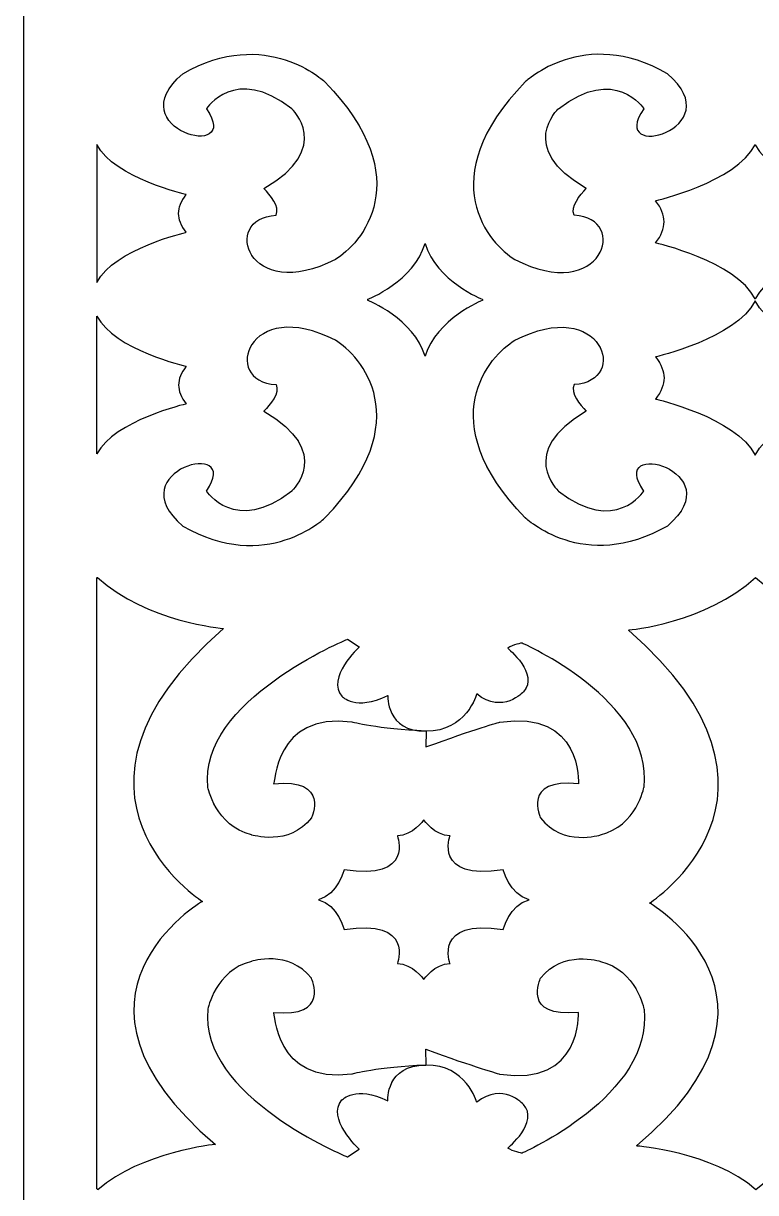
# Model space of a CAD drawing. Header units: centimetres. Extents: x 1.9 to 15.8, y -9.5 to 9.5.
# Drawn here: x 1.85 to 5.05, y 1.21 to 6.31 of the extents above; entities that cross this region are included whole.
import ezdxf

# ---------------------------------------------------------------- set-up
doc = ezdxf.new("R2010")
doc.units = ezdxf.units.CM
doc.header["$MEASUREMENT"] = 0
doc.layers.add('layer 1', color=7, linetype='Continuous')

msp = doc.modelspace()

# ---------------------------------------------------------------- linework, layer by layer
at = {"layer": 'layer 1', "color": 7}
for points, knots in [([(1.85394, -9.50001), (1.85394, -9.50001), (1.85394, 9.5), (1.85394, 9.5), (1.85394, 9.5), (1.85394, 9.5), (8.24616, 9.5), (8.24616, 9.5), (8.24616, 9.5), (8.24616, 9.5), (8.24616, -9.50001), (8.24616, -9.50001), (8.24616, -9.50001), (8.24616, -9.50001), (1.85394, -9.50001), (1.85394, -9.50001)], [0, 0, 0, 0, 0.2, 0.2, 0.2, 0.2, 0.4, 0.4, 0.4, 0.4, 0.6, 0.6, 0.6, 0.6, 1, 1, 1, 1]), ([(2.9567, 5.47265), (2.71248, 5.45955), (2.83414, 5.08233), (3.21624, 5.2796), (3.21624, 5.2796), (3.32355, 5.34464), (3.58415, 5.6286), (3.1701, 6.05434), (3.1701, 6.05434), (3.1701, 6.05434), (2.91421, 6.30024), (2.54976, 6.09015), (2.54976, 6.09015), (2.26458, 5.84871), (2.81595, 5.7015), (2.65315, 5.93736), (2.65315, 5.93736), (2.65315, 5.93736), (2.77722, 6.13074), (3.02535, 5.93736), (3.02535, 5.93736), (3.02535, 5.93736), (3.21145, 5.76786), (2.90387, 5.58881), (2.90387, 5.58881), (2.93047, 5.5603), (2.97543, 5.51088), (2.9567, 5.47265)], [0, 0, 0, 0, 0.125, 0.125, 0.125, 0.125, 0.25, 0.25, 0.25, 0.25, 0.375, 0.375, 0.375, 0.375, 0.5, 0.5, 0.5, 0.5, 0.625, 0.625, 0.625, 0.625, 0.75, 0.75, 0.75, 0.75, 1, 1, 1, 1]), ([(4.25811, 5.47265), (4.50234, 5.45955), (4.38067, 5.08233), (3.99858, 5.2796), (3.99858, 5.2796), (3.89127, 5.34464), (3.63066, 5.6286), (4.04472, 6.05434), (4.04472, 6.05434), (4.04472, 6.05434), (4.3006, 6.30024), (4.66505, 6.09015), (4.66505, 6.09015), (4.95023, 5.84871), (4.39887, 5.7015), (4.56166, 5.93736), (4.56166, 5.93736), (4.56166, 5.93736), (4.4376, 6.13074), (4.18946, 5.93736), (4.18946, 5.93736), (4.18946, 5.93736), (4.00336, 5.76786), (4.31094, 5.58881), (4.31094, 5.58881), (4.28434, 5.5603), (4.23938, 5.51088), (4.25811, 5.47265)], [0, 0, 0, 0, 0.125, 0.125, 0.125, 0.125, 0.25, 0.25, 0.25, 0.25, 0.375, 0.375, 0.375, 0.375, 0.5, 0.5, 0.5, 0.5, 0.625, 0.625, 0.625, 0.625, 0.75, 0.75, 0.75, 0.75, 1, 1, 1, 1]), ([(2.17502, 5.78112), (2.17508, 5.78101), (2.17514, 5.7809), (2.1752, 5.7808), (2.1752, 5.7808), (2.25065, 5.63447), (2.5647, 5.56259), (2.5647, 5.56259), (2.5647, 5.56259), (2.54117, 5.53416), (2.53235, 5.50574), (2.53117, 5.48032), (2.53117, 5.48032), (2.53235, 5.4549), (2.54117, 5.42648), (2.5647, 5.39805), (2.5647, 5.39805), (2.5647, 5.39805), (2.25052, 5.32614), (2.17515, 5.17975), (2.17515, 5.17975), (2.17511, 5.17968), (2.17506, 5.1796), (2.17502, 5.17953), (2.17502, 5.17953), (2.17502, 5.17953), (2.17502, 5.78112), (2.17502, 5.78112)], [0, 0, 0, 0, 0.125, 0.125, 0.125, 0.125, 0.25, 0.25, 0.25, 0.25, 0.375, 0.375, 0.375, 0.375, 0.5, 0.5, 0.5, 0.5, 0.625, 0.625, 0.625, 0.625, 0.75, 0.75, 0.75, 0.75, 1, 1, 1, 1]), ([(5.04853, 5.10782), (5.13253, 5.27158), (5.484, 5.35202), (5.484, 5.35202), (5.484, 5.35202), (5.4577, 5.38379), (5.44785, 5.41555), (5.44653, 5.44396), (5.44653, 5.44396), (5.44785, 5.47237), (5.4577, 5.50413), (5.484, 5.53589), (5.484, 5.53589), (5.484, 5.53589), (5.13253, 5.61634), (5.04853, 5.7801), (5.04853, 5.7801), (4.96453, 5.61634), (4.61306, 5.53589), (4.61306, 5.53589), (4.61306, 5.53589), (4.63936, 5.50413), (4.64921, 5.47237), (4.65053, 5.44396), (4.65053, 5.44396), (4.64921, 5.41555), (4.63936, 5.38379), (4.61306, 5.35202), (4.61306, 5.35202), (4.61306, 5.35202), (4.96453, 5.27158), (5.04853, 5.10782)], [0, 0, 0, 0, 0.1111111, 0.1111111, 0.1111111, 0.1111111, 0.2222222, 0.2222222, 0.2222222, 0.2222222, 0.3333333, 0.3333333, 0.3333333, 0.3333333, 0.4444444, 0.4444444, 0.4444444, 0.4444444, 0.5555556, 0.5555556, 0.5555556, 0.5555556, 0.6666667, 0.6666667, 0.6666667, 0.6666667, 0.7777778, 0.7777778, 0.7777778, 0.7777778, 1, 1, 1, 1]), ([(3.85745, 5.10314), (3.85753, 5.10331), (3.85761, 5.10348), (3.85768, 5.10364), (3.85768, 5.10364), (3.85791, 5.10413), (3.85814, 5.10461), (3.85837, 5.10509), (3.85837, 5.10509), (3.85837, 5.10509), (3.65581, 5.18554), (3.60741, 5.3493), (3.60741, 5.3493), (3.559, 5.18554), (3.35645, 5.10509), (3.35645, 5.10509), (3.35645, 5.10509), (3.35668, 5.10461), (3.35691, 5.10412), (3.35714, 5.10363), (3.35714, 5.10363), (3.35721, 5.10346), (3.35729, 5.1033), (3.35736, 5.10314), (3.35736, 5.10314), (3.35729, 5.10297), (3.35721, 5.10281), (3.35714, 5.10265), (3.35714, 5.10265), (3.3569, 5.10216), (3.35668, 5.10167), (3.35645, 5.10119), (3.35645, 5.10119), (3.35645, 5.10119), (3.559, 5.02074), (3.60741, 4.85697), (3.60741, 4.85697), (3.65581, 5.02074), (3.85837, 5.10118), (3.85837, 5.10118), (3.85837, 5.10118), (3.85814, 5.10167), (3.85791, 5.10215), (3.85768, 5.10263), (3.85768, 5.10263), (3.85761, 5.1028), (3.85753, 5.10297), (3.85745, 5.10314)], [0, 0, 0, 0, 0.0769231, 0.0769231, 0.0769231, 0.0769231, 0.1538462, 0.1538462, 0.1538462, 0.1538462, 0.2307692, 0.2307692, 0.2307692, 0.2307692, 0.3076923, 0.3076923, 0.3076923, 0.3076923, 0.3846154, 0.3846154, 0.3846154, 0.3846154, 0.4615385, 0.4615385, 0.4615385, 0.4615385, 0.5384615, 0.5384615, 0.5384615, 0.5384615, 0.6153846, 0.6153846, 0.6153846, 0.6153846, 0.6923077, 0.6923077, 0.6923077, 0.6923077, 0.7692308, 0.7692308, 0.7692308, 0.7692308, 0.8461538, 0.8461538, 0.8461538, 0.8461538, 1, 1, 1, 1]), ([(2.9567, 4.73363), (2.71248, 4.74673), (2.83414, 5.12394), (3.21624, 4.92668), (3.21624, 4.92668), (3.32355, 4.86164), (3.58415, 4.57768), (3.1701, 4.15194), (3.1701, 4.15194), (3.1701, 4.15194), (2.91421, 3.90603), (2.54976, 4.11612), (2.54976, 4.11612), (2.26458, 4.35757), (2.81595, 4.50478), (2.65315, 4.26892), (2.65315, 4.26892), (2.65315, 4.26892), (2.77722, 4.07554), (3.02535, 4.26892), (3.02535, 4.26892), (3.02535, 4.26892), (3.21145, 4.43842), (2.90387, 4.61747), (2.90387, 4.61747), (2.93047, 4.64598), (2.97543, 4.6954), (2.9567, 4.73363)], [0, 0, 0, 0, 0.125, 0.125, 0.125, 0.125, 0.25, 0.25, 0.25, 0.25, 0.375, 0.375, 0.375, 0.375, 0.5, 0.5, 0.5, 0.5, 0.625, 0.625, 0.625, 0.625, 0.75, 0.75, 0.75, 0.75, 1, 1, 1, 1]), ([(4.25811, 4.73363), (4.50234, 4.74673), (4.38067, 5.12394), (3.99858, 4.92668), (3.99858, 4.92668), (3.89127, 4.86164), (3.63066, 4.57768), (4.04472, 4.15194), (4.04472, 4.15194), (4.04472, 4.15194), (4.3006, 3.90603), (4.66505, 4.11612), (4.66505, 4.11612), (4.95023, 4.35757), (4.39887, 4.50478), (4.56166, 4.26892), (4.56166, 4.26892), (4.56166, 4.26892), (4.4376, 4.07554), (4.18946, 4.26892), (4.18946, 4.26892), (4.18946, 4.26892), (4.00336, 4.43842), (4.31094, 4.61747), (4.31094, 4.61747), (4.28434, 4.64598), (4.23938, 4.6954), (4.25811, 4.73363)], [0, 0, 0, 0, 0.125, 0.125, 0.125, 0.125, 0.25, 0.25, 0.25, 0.25, 0.375, 0.375, 0.375, 0.375, 0.5, 0.5, 0.5, 0.5, 0.625, 0.625, 0.625, 0.625, 0.75, 0.75, 0.75, 0.75, 1, 1, 1, 1]), ([(5.04853, 5.09846), (5.13253, 4.9347), (5.484, 4.85425), (5.484, 4.85425), (5.484, 4.85425), (5.4577, 4.82249), (5.44785, 4.79073), (5.44653, 4.76232), (5.44653, 4.76232), (5.44785, 4.73391), (5.4577, 4.70215), (5.484, 4.67039), (5.484, 4.67039), (5.484, 4.67039), (5.13253, 4.58994), (5.04853, 4.42618), (5.04853, 4.42618), (4.96453, 4.58994), (4.61306, 4.67039), (4.61306, 4.67039), (4.61306, 4.67039), (4.63936, 4.70215), (4.64921, 4.73391), (4.65053, 4.76232), (4.65053, 4.76232), (4.64921, 4.79073), (4.63936, 4.82249), (4.61306, 4.85425), (4.61306, 4.85425), (4.61306, 4.85425), (4.96453, 4.9347), (5.04853, 5.09846)], [0, 0, 0, 0, 0.1111111, 0.1111111, 0.1111111, 0.1111111, 0.2222222, 0.2222222, 0.2222222, 0.2222222, 0.3333333, 0.3333333, 0.3333333, 0.3333333, 0.4444444, 0.4444444, 0.4444444, 0.4444444, 0.5555556, 0.5555556, 0.5555556, 0.5555556, 0.6666667, 0.6666667, 0.6666667, 0.6666667, 0.7777778, 0.7777778, 0.7777778, 0.7777778, 1, 1, 1, 1]), ([(2.17502, 4.43058), (2.17508, 4.43068), (2.17514, 4.43079), (2.1752, 4.4309), (2.1752, 4.4309), (2.25065, 4.57722), (2.5647, 4.6491), (2.5647, 4.6491), (2.5647, 4.6491), (2.54117, 4.67753), (2.53235, 4.70595), (2.53117, 4.73137), (2.53117, 4.73137), (2.53235, 4.75679), (2.54117, 4.78521), (2.5647, 4.81364), (2.5647, 4.81364), (2.5647, 4.81364), (2.25052, 4.88555), (2.17515, 5.03194), (2.17515, 5.03194), (2.17511, 5.03201), (2.17506, 5.03209), (2.17502, 5.03216), (2.17502, 5.03216), (2.17502, 5.03216), (2.17502, 4.43058), (2.17502, 4.43058)], [0, 0, 0, 0, 0.125, 0.125, 0.125, 0.125, 0.25, 0.25, 0.25, 0.25, 0.375, 0.375, 0.375, 0.375, 0.5, 0.5, 0.5, 0.5, 0.625, 0.625, 0.625, 0.625, 0.75, 0.75, 0.75, 0.75, 1, 1, 1, 1]), ([(2.17917, 1.21957), (2.36929, 1.38485), (2.69232, 1.4174), (2.69232, 1.4174), (2.69232, 1.4174), (1.92623, 2.06301), (2.6353, 2.47767), (2.6353, 2.47767), (2.6353, 2.47767), (2.6353, 2.47767), (1.9022, 2.94645), (2.72694, 3.66916), (2.72694, 3.66916), (2.72694, 3.66916), (2.39259, 3.69633), (2.17743, 3.89202), (2.17743, 3.89202), (2.17663, 3.89128), (2.17582, 3.89056), (2.17502, 3.88983), (2.17502, 3.88983), (2.17502, 3.88983), (2.17502, 1.22309), (2.17502, 1.22309), (2.17502, 1.22309), (2.1764, 1.22191), (2.1778, 1.22076), (2.17917, 1.21957)], [0, 0, 0, 0, 0.125, 0.125, 0.125, 0.125, 0.25, 0.25, 0.25, 0.25, 0.375, 0.375, 0.375, 0.375, 0.5, 0.5, 0.5, 0.5, 0.625, 0.625, 0.625, 0.625, 0.75, 0.75, 0.75, 0.75, 1, 1, 1, 1]), ([(5.05157, 1.21957), (5.2417, 1.38485), (5.56472, 1.4174), (5.56472, 1.4174), (5.56472, 1.4174), (4.79863, 2.06301), (5.50771, 2.47767), (5.50771, 2.47767), (5.50771, 2.47767), (5.50771, 2.47767), (4.7746, 2.94645), (5.59935, 3.66916), (5.59935, 3.66916), (5.59935, 3.66916), (5.26499, 3.69633), (5.04983, 3.89202), (5.04983, 3.89202), (4.83491, 3.69193), (4.49551, 3.66235), (4.49551, 3.66235), (4.49551, 3.66235), (5.32025, 2.93965), (4.58715, 2.47086), (4.58715, 2.47086), (4.58715, 2.47086), (4.58715, 2.47086), (5.29622, 2.05621), (4.53013, 1.41059), (4.53013, 1.41059), (4.53013, 1.41059), (4.86145, 1.38485), (5.05157, 1.21957)], [0, 0, 0, 0, 0.1111111, 0.1111111, 0.1111111, 0.1111111, 0.2222222, 0.2222222, 0.2222222, 0.2222222, 0.3333333, 0.3333333, 0.3333333, 0.3333333, 0.4444444, 0.4444444, 0.4444444, 0.4444444, 0.5555556, 0.5555556, 0.5555556, 0.5555556, 0.6666667, 0.6666667, 0.6666667, 0.6666667, 0.7777778, 0.7777778, 0.7777778, 0.7777778, 1, 1, 1, 1]), ([(3.61037, 3.22122), (3.61036, 3.22122), (3.61035, 3.22122), (3.61034, 3.22122), (3.61034, 3.22122), (3.43705, 3.21755), (3.44436, 3.37677), (3.44436, 3.37677), (3.44436, 3.37677), (3.30349, 3.30718), (3.24461, 3.37325), (3.24461, 3.37325), (3.24461, 3.37325), (3.1729, 3.45052), (3.32029, 3.58825), (3.32029, 3.58825), (3.32029, 3.58825), (3.32029, 3.58825), (3.26881, 3.62206), (3.26881, 3.62206), (3.26881, 3.62206), (3.26881, 3.62206), (2.61711, 3.35499), (2.65918, 2.97669), (2.65918, 2.97669), (2.65918, 2.97669), (2.69239, 2.80696), (2.84958, 2.7681), (2.84958, 2.7681), (2.84958, 2.7681), (3.01418, 2.71601), (3.11113, 2.84218), (3.11113, 2.84218), (3.11113, 2.84218), (3.19485, 3.0172), (2.94588, 2.99074), (2.94588, 2.99074), (2.95544, 2.98486), (2.94475, 3.30479), (3.28818, 3.26035), (3.28818, 3.26035), (3.28818, 3.26035), (3.39936, 3.22972), (3.61037, 3.22122)], [0, 0, 0, 0, 0.0833333, 0.0833333, 0.0833333, 0.0833333, 0.1666667, 0.1666667, 0.1666667, 0.1666667, 0.25, 0.25, 0.25, 0.25, 0.3333333, 0.3333333, 0.3333333, 0.3333333, 0.4166667, 0.4166667, 0.4166667, 0.4166667, 0.5, 0.5, 0.5, 0.5, 0.5833333, 0.5833333, 0.5833333, 0.5833333, 0.6666667, 0.6666667, 0.6666667, 0.6666667, 0.75, 0.75, 0.75, 0.75, 0.8333333, 0.8333333, 0.8333333, 0.8333333, 1, 1, 1, 1]), ([(3.61187, 3.22122), (3.78518, 3.21754), (3.83299, 3.38314), (3.83299, 3.38314), (3.83299, 3.38314), (3.94654, 3.29298), (4.03618, 3.39233), (4.03618, 3.39233), (4.03618, 3.39233), (4.1079, 3.46962), (3.96799, 3.58302), (3.96799, 3.58302), (3.96799, 3.58302), (3.99241, 3.59852), (4.0296, 3.60561), (4.0296, 3.60561), (4.0296, 3.60561), (4.0296, 3.60561), (4.60512, 3.35499), (4.56305, 2.97669), (4.56305, 2.97669), (4.56305, 2.97669), (4.52984, 2.80696), (4.37265, 2.7681), (4.37265, 2.7681), (4.37265, 2.7681), (4.20806, 2.71601), (4.11111, 2.84218), (4.11111, 2.84218), (4.11111, 2.84218), (4.02738, 3.0172), (4.27636, 2.99074), (4.27636, 2.99074), (4.27636, 2.99074), (4.29575, 3.31603), (3.93405, 3.26035), (3.93405, 3.26035), (3.93405, 3.26035), (3.82287, 3.22972), (3.61112, 3.1521), (3.61112, 3.1521), (3.61112, 3.1521), (3.61187, 3.22122), (3.61187, 3.22122)], [0, 0, 0, 0, 0.0833333, 0.0833333, 0.0833333, 0.0833333, 0.1666667, 0.1666667, 0.1666667, 0.1666667, 0.25, 0.25, 0.25, 0.25, 0.3333333, 0.3333333, 0.3333333, 0.3333333, 0.4166667, 0.4166667, 0.4166667, 0.4166667, 0.5, 0.5, 0.5, 0.5, 0.5833333, 0.5833333, 0.5833333, 0.5833333, 0.6666667, 0.6666667, 0.6666667, 0.6666667, 0.75, 0.75, 0.75, 0.75, 0.8333333, 0.8333333, 0.8333333, 0.8333333, 1, 1, 1, 1]), ([(4.06107, 2.48542), (3.97554, 2.4632), (3.94881, 2.35457), (3.94881, 2.35457), (3.94881, 2.35457), (3.64144, 2.40395), (3.71628, 2.20644), (3.71628, 2.20644), (3.71628, 2.20644), (3.64945, 2.20644), (3.60134, 2.13732), (3.60134, 2.13732), (3.60134, 2.13732), (3.60134, 2.13732), (3.55323, 2.20644), (3.48641, 2.20644), (3.48641, 2.20644), (3.48641, 2.20644), (3.56125, 2.40395), (3.25387, 2.35457), (3.25387, 2.35457), (3.25387, 2.35457), (3.22714, 2.4632), (3.14161, 2.48542), (3.14161, 2.48542), (3.22714, 2.50763), (3.25387, 2.61626), (3.25387, 2.61626), (3.25387, 2.61626), (3.56125, 2.56689), (3.48641, 2.76439), (3.48641, 2.76439), (3.48641, 2.76439), (3.55323, 2.76439), (3.60134, 2.83352), (3.60134, 2.83352), (3.60134, 2.83352), (3.60134, 2.83352), (3.64945, 2.76439), (3.71628, 2.76439), (3.71628, 2.76439), (3.71628, 2.76439), (3.64144, 2.56689), (3.94881, 2.61626), (3.94881, 2.61626), (3.94881, 2.61626), (3.97554, 2.50763), (4.06107, 2.48542)], [0, 0, 0, 0, 0.0769231, 0.0769231, 0.0769231, 0.0769231, 0.1538462, 0.1538462, 0.1538462, 0.1538462, 0.2307692, 0.2307692, 0.2307692, 0.2307692, 0.3076923, 0.3076923, 0.3076923, 0.3076923, 0.3846154, 0.3846154, 0.3846154, 0.3846154, 0.4615385, 0.4615385, 0.4615385, 0.4615385, 0.5384615, 0.5384615, 0.5384615, 0.5384615, 0.6153846, 0.6153846, 0.6153846, 0.6153846, 0.6923077, 0.6923077, 0.6923077, 0.6923077, 0.7692308, 0.7692308, 0.7692308, 0.7692308, 0.8461538, 0.8461538, 0.8461538, 0.8461538, 1, 1, 1, 1]), ([(3.61037, 1.76319), (3.61036, 1.76319), (3.61035, 1.76319), (3.61034, 1.76319), (3.61034, 1.76319), (3.43705, 1.76686), (3.44436, 1.60764), (3.44436, 1.60764), (3.44436, 1.60764), (3.30349, 1.67724), (3.24461, 1.61116), (3.24461, 1.61116), (3.24461, 1.61116), (3.1729, 1.53389), (3.32029, 1.39616), (3.32029, 1.39616), (3.32029, 1.39616), (3.32029, 1.39616), (3.26881, 1.36235), (3.26881, 1.36235), (3.26881, 1.36235), (3.26881, 1.36235), (2.61711, 1.62942), (2.65918, 2.00772), (2.65918, 2.00772), (2.65918, 2.00772), (2.69239, 2.17745), (2.84958, 2.21631), (2.84958, 2.21631), (2.84958, 2.21631), (3.01418, 2.26841), (3.11113, 2.14223), (3.11113, 2.14223), (3.11113, 2.14223), (3.19485, 1.96721), (2.94588, 1.99367), (2.94588, 1.99367), (2.95544, 1.99955), (2.94475, 1.67962), (3.28818, 1.72406), (3.28818, 1.72406), (3.28818, 1.72406), (3.39936, 1.75469), (3.61037, 1.76319)], [0, 0, 0, 0, 0.0833333, 0.0833333, 0.0833333, 0.0833333, 0.1666667, 0.1666667, 0.1666667, 0.1666667, 0.25, 0.25, 0.25, 0.25, 0.3333333, 0.3333333, 0.3333333, 0.3333333, 0.4166667, 0.4166667, 0.4166667, 0.4166667, 0.5, 0.5, 0.5, 0.5, 0.5833333, 0.5833333, 0.5833333, 0.5833333, 0.6666667, 0.6666667, 0.6666667, 0.6666667, 0.75, 0.75, 0.75, 0.75, 0.8333333, 0.8333333, 0.8333333, 0.8333333, 1, 1, 1, 1]), ([(3.61187, 1.76319), (3.78518, 1.76687), (3.83299, 1.60127), (3.83299, 1.60127), (3.83299, 1.60127), (3.94654, 1.69143), (4.03618, 1.59208), (4.03618, 1.59208), (4.03618, 1.59208), (4.1079, 1.5148), (3.96799, 1.40139), (3.96799, 1.40139), (3.96799, 1.40139), (3.99241, 1.38589), (4.0296, 1.3788), (4.0296, 1.3788), (4.0296, 1.3788), (4.0296, 1.3788), (4.60512, 1.62942), (4.56305, 2.00772), (4.56305, 2.00772), (4.56305, 2.00772), (4.52984, 2.17745), (4.37265, 2.21631), (4.37265, 2.21631), (4.37265, 2.21631), (4.20806, 2.26841), (4.11111, 2.14223), (4.11111, 2.14223), (4.11111, 2.14223), (4.02738, 1.96721), (4.27636, 1.99367), (4.27636, 1.99367), (4.27636, 1.99367), (4.29575, 1.66838), (3.93405, 1.72406), (3.93405, 1.72406), (3.93405, 1.72406), (3.82287, 1.75469), (3.61112, 1.83231), (3.61112, 1.83231), (3.61112, 1.83231), (3.61187, 1.76319), (3.61187, 1.76319)], [0, 0, 0, 0, 0.0833333, 0.0833333, 0.0833333, 0.0833333, 0.1666667, 0.1666667, 0.1666667, 0.1666667, 0.25, 0.25, 0.25, 0.25, 0.3333333, 0.3333333, 0.3333333, 0.3333333, 0.4166667, 0.4166667, 0.4166667, 0.4166667, 0.5, 0.5, 0.5, 0.5, 0.5833333, 0.5833333, 0.5833333, 0.5833333, 0.6666667, 0.6666667, 0.6666667, 0.6666667, 0.75, 0.75, 0.75, 0.75, 0.8333333, 0.8333333, 0.8333333, 0.8333333, 1, 1, 1, 1])]:
    msp.add_open_spline(points, degree=3, knots=knots, dxfattribs=at)
at = {"layer": 'layer 1', "color": 250, "lineweight": 9}
for points, knots in [([(1.85394, -9.50001), (1.85394, -9.50001), (1.85394, 9.5), (1.85394, 9.5), (1.85394, 9.5), (1.85394, 9.5), (8.24616, 9.5), (8.24616, 9.5), (8.24616, 9.5), (8.24616, 9.5), (8.24616, -9.50001), (8.24616, -9.50001), (8.24616, -9.50001), (8.24616, -9.50001), (1.85394, -9.50001), (1.85394, -9.50001)], [0, 0, 0, 0, 0.2, 0.2, 0.2, 0.2, 0.4, 0.4, 0.4, 0.4, 0.6, 0.6, 0.6, 0.6, 1, 1, 1, 1]), ([(2.9567, 5.47265), (2.71248, 5.45955), (2.83414, 5.08233), (3.21624, 5.2796), (3.21624, 5.2796), (3.32355, 5.34464), (3.58415, 5.6286), (3.1701, 6.05434), (3.1701, 6.05434), (3.1701, 6.05434), (2.91421, 6.30024), (2.54976, 6.09015), (2.54976, 6.09015), (2.26458, 5.84871), (2.81595, 5.7015), (2.65315, 5.93736), (2.65315, 5.93736), (2.65315, 5.93736), (2.77722, 6.13074), (3.02535, 5.93736), (3.02535, 5.93736), (3.02535, 5.93736), (3.21145, 5.76786), (2.90387, 5.58881), (2.90387, 5.58881), (2.93047, 5.5603), (2.97543, 5.51088), (2.9567, 5.47265)], [0, 0, 0, 0, 0.125, 0.125, 0.125, 0.125, 0.25, 0.25, 0.25, 0.25, 0.375, 0.375, 0.375, 0.375, 0.5, 0.5, 0.5, 0.5, 0.625, 0.625, 0.625, 0.625, 0.75, 0.75, 0.75, 0.75, 1, 1, 1, 1]), ([(4.25811, 5.47265), (4.50234, 5.45955), (4.38067, 5.08233), (3.99858, 5.2796), (3.99858, 5.2796), (3.89127, 5.34464), (3.63066, 5.6286), (4.04472, 6.05434), (4.04472, 6.05434), (4.04472, 6.05434), (4.3006, 6.30024), (4.66505, 6.09015), (4.66505, 6.09015), (4.95023, 5.84871), (4.39887, 5.7015), (4.56166, 5.93736), (4.56166, 5.93736), (4.56166, 5.93736), (4.4376, 6.13074), (4.18946, 5.93736), (4.18946, 5.93736), (4.18946, 5.93736), (4.00336, 5.76786), (4.31094, 5.58881), (4.31094, 5.58881), (4.28434, 5.5603), (4.23938, 5.51088), (4.25811, 5.47265)], [0, 0, 0, 0, 0.125, 0.125, 0.125, 0.125, 0.25, 0.25, 0.25, 0.25, 0.375, 0.375, 0.375, 0.375, 0.5, 0.5, 0.5, 0.5, 0.625, 0.625, 0.625, 0.625, 0.75, 0.75, 0.75, 0.75, 1, 1, 1, 1]), ([(2.17502, 5.78112), (2.17508, 5.78101), (2.17514, 5.7809), (2.1752, 5.7808), (2.1752, 5.7808), (2.25065, 5.63447), (2.5647, 5.56259), (2.5647, 5.56259), (2.5647, 5.56259), (2.54117, 5.53416), (2.53235, 5.50574), (2.53117, 5.48032), (2.53117, 5.48032), (2.53235, 5.4549), (2.54117, 5.42648), (2.5647, 5.39805), (2.5647, 5.39805), (2.5647, 5.39805), (2.25052, 5.32614), (2.17515, 5.17975), (2.17515, 5.17975), (2.17511, 5.17968), (2.17506, 5.1796), (2.17502, 5.17953), (2.17502, 5.17953), (2.17502, 5.17953), (2.17502, 5.78112), (2.17502, 5.78112)], [0, 0, 0, 0, 0.125, 0.125, 0.125, 0.125, 0.25, 0.25, 0.25, 0.25, 0.375, 0.375, 0.375, 0.375, 0.5, 0.5, 0.5, 0.5, 0.625, 0.625, 0.625, 0.625, 0.75, 0.75, 0.75, 0.75, 1, 1, 1, 1]), ([(5.04853, 5.10782), (5.13253, 5.27158), (5.484, 5.35202), (5.484, 5.35202), (5.484, 5.35202), (5.4577, 5.38379), (5.44785, 5.41555), (5.44653, 5.44396), (5.44653, 5.44396), (5.44785, 5.47237), (5.4577, 5.50413), (5.484, 5.53589), (5.484, 5.53589), (5.484, 5.53589), (5.13253, 5.61634), (5.04853, 5.7801), (5.04853, 5.7801), (4.96453, 5.61634), (4.61306, 5.53589), (4.61306, 5.53589), (4.61306, 5.53589), (4.63936, 5.50413), (4.64921, 5.47237), (4.65053, 5.44396), (4.65053, 5.44396), (4.64921, 5.41555), (4.63936, 5.38379), (4.61306, 5.35202), (4.61306, 5.35202), (4.61306, 5.35202), (4.96453, 5.27158), (5.04853, 5.10782)], [0, 0, 0, 0, 0.1111111, 0.1111111, 0.1111111, 0.1111111, 0.2222222, 0.2222222, 0.2222222, 0.2222222, 0.3333333, 0.3333333, 0.3333333, 0.3333333, 0.4444444, 0.4444444, 0.4444444, 0.4444444, 0.5555556, 0.5555556, 0.5555556, 0.5555556, 0.6666667, 0.6666667, 0.6666667, 0.6666667, 0.7777778, 0.7777778, 0.7777778, 0.7777778, 1, 1, 1, 1]), ([(3.85745, 5.10314), (3.85753, 5.10331), (3.85761, 5.10348), (3.85768, 5.10364), (3.85768, 5.10364), (3.85791, 5.10413), (3.85814, 5.10461), (3.85837, 5.10509), (3.85837, 5.10509), (3.85837, 5.10509), (3.65581, 5.18554), (3.60741, 5.3493), (3.60741, 5.3493), (3.559, 5.18554), (3.35645, 5.10509), (3.35645, 5.10509), (3.35645, 5.10509), (3.35668, 5.10461), (3.35691, 5.10412), (3.35714, 5.10363), (3.35714, 5.10363), (3.35721, 5.10346), (3.35729, 5.1033), (3.35736, 5.10314), (3.35736, 5.10314), (3.35729, 5.10297), (3.35721, 5.10281), (3.35714, 5.10265), (3.35714, 5.10265), (3.3569, 5.10216), (3.35668, 5.10167), (3.35645, 5.10119), (3.35645, 5.10119), (3.35645, 5.10119), (3.559, 5.02074), (3.60741, 4.85697), (3.60741, 4.85697), (3.65581, 5.02074), (3.85837, 5.10118), (3.85837, 5.10118), (3.85837, 5.10118), (3.85814, 5.10167), (3.85791, 5.10215), (3.85768, 5.10263), (3.85768, 5.10263), (3.85761, 5.1028), (3.85753, 5.10297), (3.85745, 5.10314)], [0, 0, 0, 0, 0.0769231, 0.0769231, 0.0769231, 0.0769231, 0.1538462, 0.1538462, 0.1538462, 0.1538462, 0.2307692, 0.2307692, 0.2307692, 0.2307692, 0.3076923, 0.3076923, 0.3076923, 0.3076923, 0.3846154, 0.3846154, 0.3846154, 0.3846154, 0.4615385, 0.4615385, 0.4615385, 0.4615385, 0.5384615, 0.5384615, 0.5384615, 0.5384615, 0.6153846, 0.6153846, 0.6153846, 0.6153846, 0.6923077, 0.6923077, 0.6923077, 0.6923077, 0.7692308, 0.7692308, 0.7692308, 0.7692308, 0.8461538, 0.8461538, 0.8461538, 0.8461538, 1, 1, 1, 1]), ([(2.9567, 4.73363), (2.71248, 4.74673), (2.83414, 5.12394), (3.21624, 4.92668), (3.21624, 4.92668), (3.32355, 4.86164), (3.58415, 4.57768), (3.1701, 4.15194), (3.1701, 4.15194), (3.1701, 4.15194), (2.91421, 3.90603), (2.54976, 4.11612), (2.54976, 4.11612), (2.26458, 4.35757), (2.81595, 4.50478), (2.65315, 4.26892), (2.65315, 4.26892), (2.65315, 4.26892), (2.77722, 4.07554), (3.02535, 4.26892), (3.02535, 4.26892), (3.02535, 4.26892), (3.21145, 4.43842), (2.90387, 4.61747), (2.90387, 4.61747), (2.93047, 4.64598), (2.97543, 4.6954), (2.9567, 4.73363)], [0, 0, 0, 0, 0.125, 0.125, 0.125, 0.125, 0.25, 0.25, 0.25, 0.25, 0.375, 0.375, 0.375, 0.375, 0.5, 0.5, 0.5, 0.5, 0.625, 0.625, 0.625, 0.625, 0.75, 0.75, 0.75, 0.75, 1, 1, 1, 1]), ([(4.25811, 4.73363), (4.50234, 4.74673), (4.38067, 5.12394), (3.99858, 4.92668), (3.99858, 4.92668), (3.89127, 4.86164), (3.63066, 4.57768), (4.04472, 4.15194), (4.04472, 4.15194), (4.04472, 4.15194), (4.3006, 3.90603), (4.66505, 4.11612), (4.66505, 4.11612), (4.95023, 4.35757), (4.39887, 4.50478), (4.56166, 4.26892), (4.56166, 4.26892), (4.56166, 4.26892), (4.4376, 4.07554), (4.18946, 4.26892), (4.18946, 4.26892), (4.18946, 4.26892), (4.00336, 4.43842), (4.31094, 4.61747), (4.31094, 4.61747), (4.28434, 4.64598), (4.23938, 4.6954), (4.25811, 4.73363)], [0, 0, 0, 0, 0.125, 0.125, 0.125, 0.125, 0.25, 0.25, 0.25, 0.25, 0.375, 0.375, 0.375, 0.375, 0.5, 0.5, 0.5, 0.5, 0.625, 0.625, 0.625, 0.625, 0.75, 0.75, 0.75, 0.75, 1, 1, 1, 1]), ([(5.04853, 5.09846), (5.13253, 4.9347), (5.484, 4.85425), (5.484, 4.85425), (5.484, 4.85425), (5.4577, 4.82249), (5.44785, 4.79073), (5.44653, 4.76232), (5.44653, 4.76232), (5.44785, 4.73391), (5.4577, 4.70215), (5.484, 4.67039), (5.484, 4.67039), (5.484, 4.67039), (5.13253, 4.58994), (5.04853, 4.42618), (5.04853, 4.42618), (4.96453, 4.58994), (4.61306, 4.67039), (4.61306, 4.67039), (4.61306, 4.67039), (4.63936, 4.70215), (4.64921, 4.73391), (4.65053, 4.76232), (4.65053, 4.76232), (4.64921, 4.79073), (4.63936, 4.82249), (4.61306, 4.85425), (4.61306, 4.85425), (4.61306, 4.85425), (4.96453, 4.9347), (5.04853, 5.09846)], [0, 0, 0, 0, 0.1111111, 0.1111111, 0.1111111, 0.1111111, 0.2222222, 0.2222222, 0.2222222, 0.2222222, 0.3333333, 0.3333333, 0.3333333, 0.3333333, 0.4444444, 0.4444444, 0.4444444, 0.4444444, 0.5555556, 0.5555556, 0.5555556, 0.5555556, 0.6666667, 0.6666667, 0.6666667, 0.6666667, 0.7777778, 0.7777778, 0.7777778, 0.7777778, 1, 1, 1, 1]), ([(2.17502, 4.43058), (2.17508, 4.43068), (2.17514, 4.43079), (2.1752, 4.4309), (2.1752, 4.4309), (2.25065, 4.57722), (2.5647, 4.6491), (2.5647, 4.6491), (2.5647, 4.6491), (2.54117, 4.67753), (2.53235, 4.70595), (2.53117, 4.73137), (2.53117, 4.73137), (2.53235, 4.75679), (2.54117, 4.78521), (2.5647, 4.81364), (2.5647, 4.81364), (2.5647, 4.81364), (2.25052, 4.88555), (2.17515, 5.03194), (2.17515, 5.03194), (2.17511, 5.03201), (2.17506, 5.03209), (2.17502, 5.03216), (2.17502, 5.03216), (2.17502, 5.03216), (2.17502, 4.43058), (2.17502, 4.43058)], [0, 0, 0, 0, 0.125, 0.125, 0.125, 0.125, 0.25, 0.25, 0.25, 0.25, 0.375, 0.375, 0.375, 0.375, 0.5, 0.5, 0.5, 0.5, 0.625, 0.625, 0.625, 0.625, 0.75, 0.75, 0.75, 0.75, 1, 1, 1, 1]), ([(2.17917, 1.21957), (2.36929, 1.38485), (2.69232, 1.4174), (2.69232, 1.4174), (2.69232, 1.4174), (1.92623, 2.06301), (2.6353, 2.47767), (2.6353, 2.47767), (2.6353, 2.47767), (2.6353, 2.47767), (1.9022, 2.94645), (2.72694, 3.66916), (2.72694, 3.66916), (2.72694, 3.66916), (2.39259, 3.69633), (2.17743, 3.89202), (2.17743, 3.89202), (2.17663, 3.89128), (2.17582, 3.89056), (2.17502, 3.88983), (2.17502, 3.88983), (2.17502, 3.88983), (2.17502, 1.22309), (2.17502, 1.22309), (2.17502, 1.22309), (2.1764, 1.22191), (2.1778, 1.22076), (2.17917, 1.21957)], [0, 0, 0, 0, 0.125, 0.125, 0.125, 0.125, 0.25, 0.25, 0.25, 0.25, 0.375, 0.375, 0.375, 0.375, 0.5, 0.5, 0.5, 0.5, 0.625, 0.625, 0.625, 0.625, 0.75, 0.75, 0.75, 0.75, 1, 1, 1, 1]), ([(5.05157, 1.21957), (5.2417, 1.38485), (5.56472, 1.4174), (5.56472, 1.4174), (5.56472, 1.4174), (4.79863, 2.06301), (5.50771, 2.47767), (5.50771, 2.47767), (5.50771, 2.47767), (5.50771, 2.47767), (4.7746, 2.94645), (5.59935, 3.66916), (5.59935, 3.66916), (5.59935, 3.66916), (5.26499, 3.69633), (5.04983, 3.89202), (5.04983, 3.89202), (4.83491, 3.69193), (4.49551, 3.66235), (4.49551, 3.66235), (4.49551, 3.66235), (5.32025, 2.93965), (4.58715, 2.47086), (4.58715, 2.47086), (4.58715, 2.47086), (4.58715, 2.47086), (5.29622, 2.05621), (4.53013, 1.41059), (4.53013, 1.41059), (4.53013, 1.41059), (4.86145, 1.38485), (5.05157, 1.21957)], [0, 0, 0, 0, 0.1111111, 0.1111111, 0.1111111, 0.1111111, 0.2222222, 0.2222222, 0.2222222, 0.2222222, 0.3333333, 0.3333333, 0.3333333, 0.3333333, 0.4444444, 0.4444444, 0.4444444, 0.4444444, 0.5555556, 0.5555556, 0.5555556, 0.5555556, 0.6666667, 0.6666667, 0.6666667, 0.6666667, 0.7777778, 0.7777778, 0.7777778, 0.7777778, 1, 1, 1, 1]), ([(3.61037, 3.22122), (3.61036, 3.22122), (3.61035, 3.22122), (3.61034, 3.22122), (3.61034, 3.22122), (3.43705, 3.21755), (3.44436, 3.37677), (3.44436, 3.37677), (3.44436, 3.37677), (3.30349, 3.30718), (3.24461, 3.37325), (3.24461, 3.37325), (3.24461, 3.37325), (3.1729, 3.45052), (3.32029, 3.58825), (3.32029, 3.58825), (3.32029, 3.58825), (3.32029, 3.58825), (3.26881, 3.62206), (3.26881, 3.62206), (3.26881, 3.62206), (3.26881, 3.62206), (2.61711, 3.35499), (2.65918, 2.97669), (2.65918, 2.97669), (2.65918, 2.97669), (2.69239, 2.80696), (2.84958, 2.7681), (2.84958, 2.7681), (2.84958, 2.7681), (3.01418, 2.71601), (3.11113, 2.84218), (3.11113, 2.84218), (3.11113, 2.84218), (3.19485, 3.0172), (2.94588, 2.99074), (2.94588, 2.99074), (2.95544, 2.98486), (2.94475, 3.30479), (3.28818, 3.26035), (3.28818, 3.26035), (3.28818, 3.26035), (3.39936, 3.22972), (3.61037, 3.22122)], [0, 0, 0, 0, 0.0833333, 0.0833333, 0.0833333, 0.0833333, 0.1666667, 0.1666667, 0.1666667, 0.1666667, 0.25, 0.25, 0.25, 0.25, 0.3333333, 0.3333333, 0.3333333, 0.3333333, 0.4166667, 0.4166667, 0.4166667, 0.4166667, 0.5, 0.5, 0.5, 0.5, 0.5833333, 0.5833333, 0.5833333, 0.5833333, 0.6666667, 0.6666667, 0.6666667, 0.6666667, 0.75, 0.75, 0.75, 0.75, 0.8333333, 0.8333333, 0.8333333, 0.8333333, 1, 1, 1, 1]), ([(3.61187, 3.22122), (3.78518, 3.21754), (3.83299, 3.38314), (3.83299, 3.38314), (3.83299, 3.38314), (3.94654, 3.29298), (4.03618, 3.39233), (4.03618, 3.39233), (4.03618, 3.39233), (4.1079, 3.46962), (3.96799, 3.58302), (3.96799, 3.58302), (3.96799, 3.58302), (3.99241, 3.59852), (4.0296, 3.60561), (4.0296, 3.60561), (4.0296, 3.60561), (4.0296, 3.60561), (4.60512, 3.35499), (4.56305, 2.97669), (4.56305, 2.97669), (4.56305, 2.97669), (4.52984, 2.80696), (4.37265, 2.7681), (4.37265, 2.7681), (4.37265, 2.7681), (4.20806, 2.71601), (4.11111, 2.84218), (4.11111, 2.84218), (4.11111, 2.84218), (4.02738, 3.0172), (4.27636, 2.99074), (4.27636, 2.99074), (4.27636, 2.99074), (4.29575, 3.31603), (3.93405, 3.26035), (3.93405, 3.26035), (3.93405, 3.26035), (3.82287, 3.22972), (3.61112, 3.1521)], [0, 0, 0, 0, 0.0909091, 0.0909091, 0.0909091, 0.0909091, 0.1818182, 0.1818182, 0.1818182, 0.1818182, 0.2727273, 0.2727273, 0.2727273, 0.2727273, 0.3636364, 0.3636364, 0.3636364, 0.3636364, 0.4545455, 0.4545455, 0.4545455, 0.4545455, 0.5454545, 0.5454545, 0.5454545, 0.5454545, 0.6363636, 0.6363636, 0.6363636, 0.6363636, 0.7272727, 0.7272727, 0.7272727, 0.7272727, 0.8181818, 0.8181818, 0.8181818, 0.8181818, 1, 1, 1, 1]), ([(4.06107, 2.48542), (3.97554, 2.4632), (3.94881, 2.35457), (3.94881, 2.35457), (3.94881, 2.35457), (3.64144, 2.40395), (3.71628, 2.20644), (3.71628, 2.20644), (3.71628, 2.20644), (3.64945, 2.20644), (3.60134, 2.13732), (3.60134, 2.13732), (3.60134, 2.13732), (3.60134, 2.13732), (3.55323, 2.20644), (3.48641, 2.20644), (3.48641, 2.20644), (3.48641, 2.20644), (3.56125, 2.40395), (3.25387, 2.35457), (3.25387, 2.35457), (3.25387, 2.35457), (3.22714, 2.4632), (3.14161, 2.48542), (3.14161, 2.48542), (3.22714, 2.50763), (3.25387, 2.61626), (3.25387, 2.61626), (3.25387, 2.61626), (3.56125, 2.56689), (3.48641, 2.76439), (3.48641, 2.76439), (3.48641, 2.76439), (3.55323, 2.76439), (3.60134, 2.83352), (3.60134, 2.83352), (3.60134, 2.83352), (3.60134, 2.83352), (3.64945, 2.76439), (3.71628, 2.76439), (3.71628, 2.76439), (3.71628, 2.76439), (3.64144, 2.56689), (3.94881, 2.61626), (3.94881, 2.61626), (3.94881, 2.61626), (3.97554, 2.50763), (4.06107, 2.48542)], [0, 0, 0, 0, 0.0769231, 0.0769231, 0.0769231, 0.0769231, 0.1538462, 0.1538462, 0.1538462, 0.1538462, 0.2307692, 0.2307692, 0.2307692, 0.2307692, 0.3076923, 0.3076923, 0.3076923, 0.3076923, 0.3846154, 0.3846154, 0.3846154, 0.3846154, 0.4615385, 0.4615385, 0.4615385, 0.4615385, 0.5384615, 0.5384615, 0.5384615, 0.5384615, 0.6153846, 0.6153846, 0.6153846, 0.6153846, 0.6923077, 0.6923077, 0.6923077, 0.6923077, 0.7692308, 0.7692308, 0.7692308, 0.7692308, 0.8461538, 0.8461538, 0.8461538, 0.8461538, 1, 1, 1, 1]), ([(3.61037, 1.76319), (3.61036, 1.76319), (3.61035, 1.76319), (3.61034, 1.76319), (3.61034, 1.76319), (3.43705, 1.76686), (3.44436, 1.60764), (3.44436, 1.60764), (3.44436, 1.60764), (3.30349, 1.67724), (3.24461, 1.61116), (3.24461, 1.61116), (3.24461, 1.61116), (3.1729, 1.53389), (3.32029, 1.39616), (3.32029, 1.39616), (3.32029, 1.39616), (3.32029, 1.39616), (3.26881, 1.36235), (3.26881, 1.36235), (3.26881, 1.36235), (3.26881, 1.36235), (2.61711, 1.62942), (2.65918, 2.00772), (2.65918, 2.00772), (2.65918, 2.00772), (2.69239, 2.17745), (2.84958, 2.21631), (2.84958, 2.21631), (2.84958, 2.21631), (3.01418, 2.26841), (3.11113, 2.14223), (3.11113, 2.14223), (3.11113, 2.14223), (3.19485, 1.96721), (2.94588, 1.99367), (2.94588, 1.99367), (2.95544, 1.99955), (2.94475, 1.67962), (3.28818, 1.72406), (3.28818, 1.72406), (3.28818, 1.72406), (3.39936, 1.75469), (3.61037, 1.76319)], [0, 0, 0, 0, 0.0833333, 0.0833333, 0.0833333, 0.0833333, 0.1666667, 0.1666667, 0.1666667, 0.1666667, 0.25, 0.25, 0.25, 0.25, 0.3333333, 0.3333333, 0.3333333, 0.3333333, 0.4166667, 0.4166667, 0.4166667, 0.4166667, 0.5, 0.5, 0.5, 0.5, 0.5833333, 0.5833333, 0.5833333, 0.5833333, 0.6666667, 0.6666667, 0.6666667, 0.6666667, 0.75, 0.75, 0.75, 0.75, 0.8333333, 0.8333333, 0.8333333, 0.8333333, 1, 1, 1, 1]), ([(3.61187, 1.76319), (3.78518, 1.76687), (3.83299, 1.60127), (3.83299, 1.60127), (3.83299, 1.60127), (3.94654, 1.69143), (4.03618, 1.59208), (4.03618, 1.59208), (4.03618, 1.59208), (4.1079, 1.5148), (3.96799, 1.40139), (3.96799, 1.40139), (3.96799, 1.40139), (3.99241, 1.38589), (4.0296, 1.3788), (4.0296, 1.3788), (4.0296, 1.3788), (4.0296, 1.3788), (4.60512, 1.62942), (4.56305, 2.00772), (4.56305, 2.00772), (4.56305, 2.00772), (4.52984, 2.17745), (4.37265, 2.21631), (4.37265, 2.21631), (4.37265, 2.21631), (4.20806, 2.26841), (4.11111, 2.14223), (4.11111, 2.14223), (4.11111, 2.14223), (4.02738, 1.96721), (4.27636, 1.99367), (4.27636, 1.99367), (4.27636, 1.99367), (4.29575, 1.66838), (3.93405, 1.72406), (3.93405, 1.72406), (3.93405, 1.72406), (3.82287, 1.75469), (3.61112, 1.83231)], [0, 0, 0, 0, 0.0909091, 0.0909091, 0.0909091, 0.0909091, 0.1818182, 0.1818182, 0.1818182, 0.1818182, 0.2727273, 0.2727273, 0.2727273, 0.2727273, 0.3636364, 0.3636364, 0.3636364, 0.3636364, 0.4545455, 0.4545455, 0.4545455, 0.4545455, 0.5454545, 0.5454545, 0.5454545, 0.5454545, 0.6363636, 0.6363636, 0.6363636, 0.6363636, 0.7272727, 0.7272727, 0.7272727, 0.7272727, 0.8181818, 0.8181818, 0.8181818, 0.8181818, 1, 1, 1, 1])]:
    msp.add_open_spline(points, degree=3, knots=knots, dxfattribs=at)

doc.saveas('drawing.dxf')
